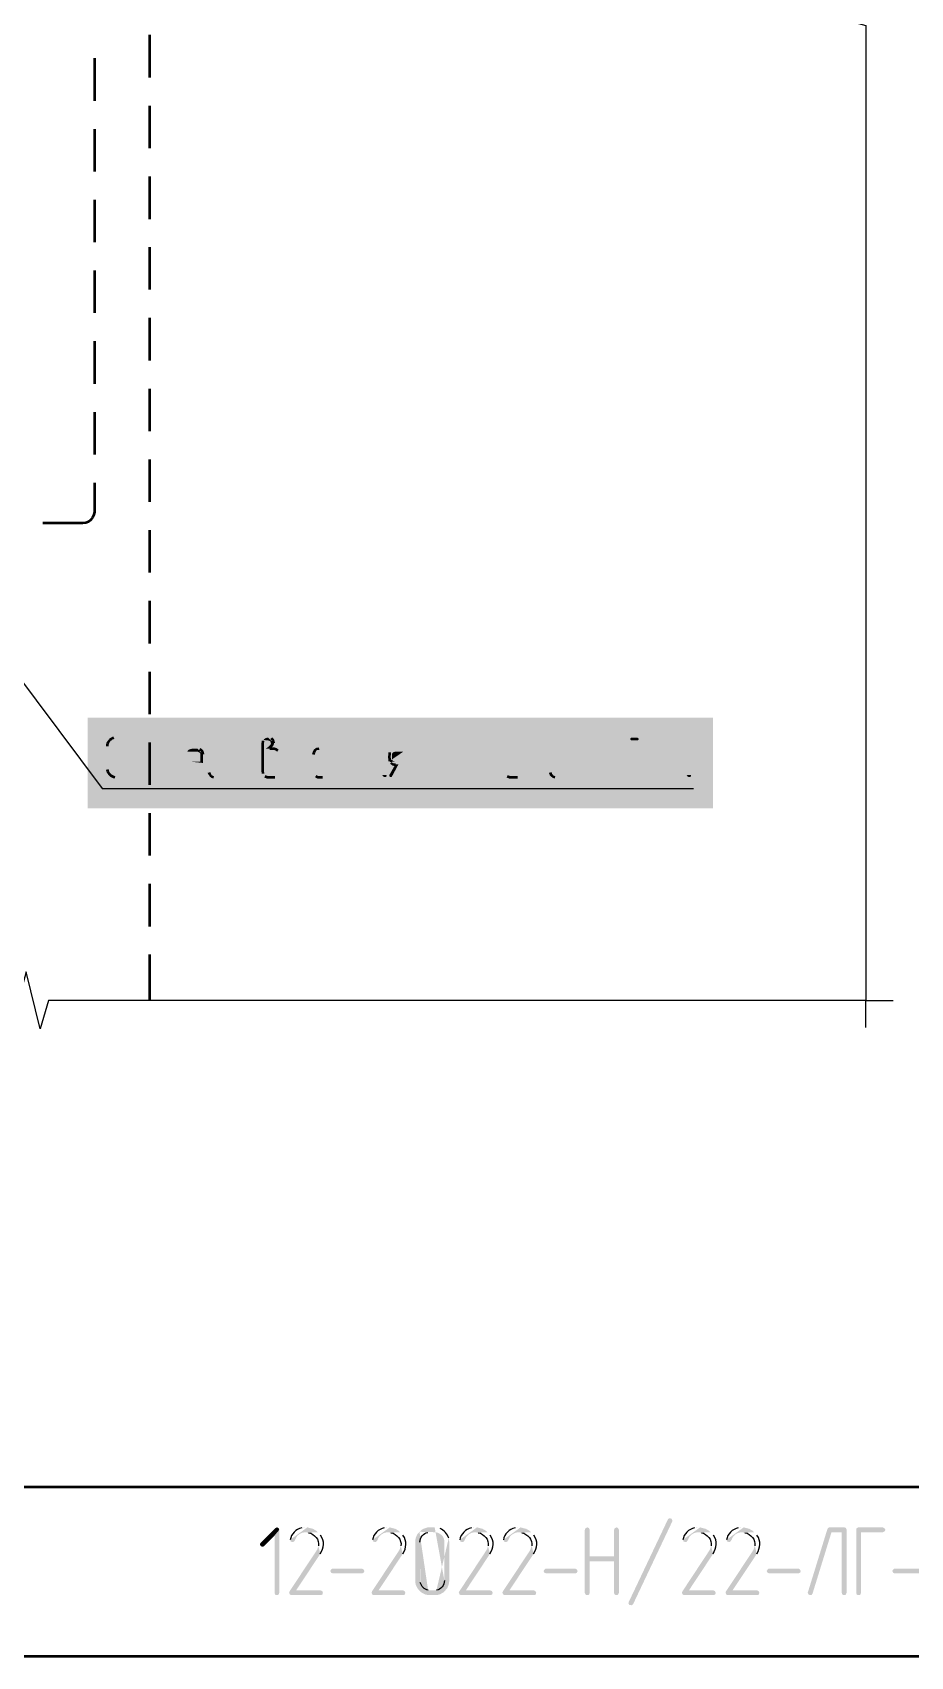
# Model space of a CAD drawing. Header units: millimetres. Extents: x -211 to 10565, y -2293 to 2244.
# Drawn here: x 4825.2 to 4902.7, y -25.8 to 117.7 of the extents above; entities that cross this region are included whole.
import ezdxf

# ---------------------------------------------------------------- set-up
doc = ezdxf.new("R2010")
doc.units = ezdxf.units.MM
doc.layers.add('PDF _Геометрия', color=7, linetype='Continuous')
doc.layers.add('PDF _Сплошная заливка', color=7, linetype='Continuous')

msp = doc.modelspace()

# ---------------------------------------------------------------- hatches: boundary and pattern name
at = {"layer": 'PDF _Сплошная заливка', "transparency": 33554559}
h = msp.add_hatch(color=256, dxfattribs=at)
h.paths.add_polyline_path([(4833.16, 55.4), (4832.55, 55.4), (4832.45, 55.38), (4832.36, 55.38)], flags=0)
h.paths.add_polyline_path([(4831.81, 54.64), (4831.81, 52.57)], flags=0)
h.paths.add_polyline_path([(4832.47, 51.91), (4833.19, 51.91), (4833.27, 51.95), (4833.29, 52.04), (4833.25, 52.12), (4833.16, 52.16), (4832.47, 52.16), (4832.36, 52.19), (4832.19, 52.31), (4832.15, 52.38), (4832.09, 52.46), (4832.06, 52.57), (4832.06, 54.75), (4832.09, 54.85), (4832.13, 54.94), (4832.19, 55), (4832.28, 55.06), (4832.36, 55.11), (4832.45, 55.15), (4833.19, 55.15), (4833.27, 55.19), (4833.29, 55.27), (4833.25, 55.36)], flags=0)
h = msp.add_hatch(color=256, dxfattribs=at)
h.paths.add_polyline_path([(4845.61, 55.19), (4845.54, 55.11)], flags=0)
h.paths.add_polyline_path([(4845.54, 52.23), (4845.61, 52.14), (4846.01, 52.16), (4845.92, 52.19), (4845.84, 52.23), (4845.78, 52.31), (4845.78, 54.01), (4845.84, 54.07), (4845.92, 54.13), (4846.01, 54.15), (4846.52, 54.15), (4846.94, 54.17), (4846.88, 54.26)], flags=0)
h.paths.add_polyline_path([(4846.18, 54.41), (4845.78, 54.41), (4845.78, 55), (4845.84, 55.08), (4845.92, 55.13), (4846.01, 55.15)], flags=0)
h = msp.add_hatch(color=256, dxfattribs=at)
h.paths.add_polyline_path([(4846.01, 55.4), (4845.95, 55.4), (4845.84, 55.36), (4845.76, 55.34), (4845.67, 55.27), (4845.65, 55.25), (4845.61, 55.19), (4846.01, 55.15), (4846.11, 55.13), (4846.2, 55.08), (4846.24, 55), (4846.26, 54.89), (4846.24, 54.81), (4846.2, 54.75), (4846.03, 54.58), (4845.78, 54.41), (4846.18, 54.41), (4846.28, 54.49), (4846.35, 54.53), (4846.39, 54.6), (4846.45, 54.66), (4846.5, 54.75), (4846.52, 54.81), (4846.52, 54.91)], flags=0)
h.paths.add_polyline_path([(4846.31, 55.32), (4846.22, 55.36), (4846.11, 55.38)], flags=0)
for points in [[(4868.27, 55.4), (4867.02, 55.4), (4866.94, 55.36), (4866.89, 55.3), (4866.92, 55.23), (4867.74, 54.41), (4867.4, 54.41), (4867.32, 54.39), (4867.21, 54.36), (4867.13, 54.32), (4867.06, 54.26), (4867, 54.17), (4866.92, 54.01), (4866.92, 52.31), (4866.94, 52.23), (4867, 52.14), (4867.4, 52.16), (4867.32, 52.19), (4867.23, 52.23), (4867.17, 52.31), (4867.17, 54.01), (4867.23, 54.07), (4867.32, 54.13), (4867.4, 54.15), (4867.91, 54.15), (4868.33, 54.17), (4868.27, 54.24), (4868.27, 54.26), (4868.25, 54.26), (4867.34, 55.15), (4868.29, 55.15), (4868.38, 55.19), (4868.4, 55.27), (4868.35, 55.36)], [(4878.62, 55.4), (4878.11, 55.4), (4878.02, 55.36), (4878, 55.27), (4878.02, 55.19), (4878.11, 55.15), (4878.62, 55.15), (4878.7, 55.19), (4878.74, 55.27), (4878.7, 55.36)], [(4833.95, 54.41), (4833.86, 54.36), (4833.82, 54.28), (4833.82, 52.31), (4833.84, 52.23), (4833.91, 52.14), (4834.31, 52.16), (4834.22, 52.19), (4834.14, 52.23), (4834.07, 52.31), (4834.07, 54.28), (4834.03, 54.36)], [(4835.17, 54.41), (4835.09, 54.36), (4835.07, 54.28), (4835.07, 52.16), (4834.31, 52.16), (4833.91, 52.14), (4833.97, 52.06), (4834.03, 51.99), (4834.12, 51.95), (4834.22, 51.91), (4835.07, 51.91), (4835.07, 51.42), (4835.05, 51.32), (4834.98, 51.23), (4834.92, 51.19), (4834.82, 51.17), (4834.05, 51.17), (4833.97, 51.13), (4833.95, 51.04), (4833.97, 50.96), (4834.07, 50.92), (4834.92, 50.92), (4835.09, 51), (4835.17, 51.06), (4835.22, 51.13), (4835.28, 51.21), (4835.3, 51.32), (4835.3, 54.28), (4835.26, 54.36)], [(4835.94, 54.41), (4835.85, 54.36), (4835.81, 54.28), (4835.81, 52.31), (4835.83, 52.23), (4835.89, 52.12), (4836.02, 51.99), (4836.19, 51.91), (4838.05, 51.91), (4838.05, 51.53), (4838.1, 51.44), (4838.18, 51.42), (4838.26, 51.44), (4838.31, 51.53), (4838.31, 52.06), (4838.26, 52.14), (4838.18, 52.16), (4836.3, 52.16), (4836.21, 52.19), (4836.13, 52.23), (4836.06, 52.31), (4836.06, 54.28), (4836.02, 54.36)], [(4836.93, 54.41), (4836.85, 54.36), (4836.8, 54.28), (4836.8, 52.16), (4836.3, 52.16), (4837.06, 52.16), (4837.06, 54.28), (4837.02, 54.36)], [(4837.93, 54.41), (4837.84, 54.36), (4837.8, 54.28), (4837.8, 52.16), (4837.06, 52.16), (4838.05, 52.16), (4838.05, 54.28), (4838.01, 54.36)], [(4838.88, 54.17), (4838.79, 54.01), (4838.79, 52.31), (4838.81, 52.21), (4838.88, 52.12), (4839.01, 51.99), (4839.09, 51.95), (4839.2, 51.91), (4840.17, 51.91), (4840.25, 51.95), (4840.27, 52.04), (4840.23, 52.12), (4840.15, 52.16), (4839.28, 52.16), (4839.2, 52.19), (4839.11, 52.23), (4839.05, 52.31), (4839.05, 53.03), (4840.19, 53.03), (4840.25, 53.07), (4840.27, 53.16), (4839.05, 53.29), (4839.05, 54.01), (4839.11, 54.07), (4839.2, 54.13), (4839.28, 54.15), (4839.79, 54.15)], [(4844.53, 54.41), (4842.9, 54.41), (4842.81, 54.36), (4842.79, 54.28), (4842.79, 52.04), (4842.84, 51.93), (4842.92, 51.91), (4843, 51.93), (4843, 51.95), (4843.05, 52.04), (4843.05, 54.15), (4844.53, 54.15), (4844.95, 54.17), (4844.89, 54.26), (4844.8, 54.32), (4844.72, 54.36), (4844.63, 54.39)], [(4844.04, 54.15), (4843.79, 54.15), (4843.79, 52.04), (4843.83, 51.93), (4843.91, 51.91), (4844, 51.93), (4844, 51.95), (4844.04, 52.04)], [(4844.95, 54.17), (4844.53, 54.15), (4844.63, 54.13), (4844.76, 54.01), (4844.78, 53.9), (4844.78, 52.04), (4844.82, 51.93), (4844.91, 51.91), (4844.99, 51.93), (4844.99, 51.95), (4845.04, 52.04), (4845.04, 53.9), (4845.01, 54.01), (4844.99, 54.09)], [(4847.64, 54.41), (4847.55, 54.36), (4847.51, 54.28), (4847.51, 52.31), (4847.53, 52.23), (4847.6, 52.14), (4848, 52.16), (4847.91, 52.19), (4847.83, 52.23), (4847.77, 52.31), (4847.77, 54.28), (4847.72, 54.36)], [(4848.87, 54.41), (4848.78, 54.36), (4848.76, 54.28), (4848.76, 52.16), (4848, 52.16), (4847.6, 52.14), (4847.66, 52.06), (4847.72, 51.99), (4847.81, 51.95), (4847.91, 51.91), (4848.76, 51.91), (4848.76, 51.42), (4848.74, 51.32), (4848.68, 51.23), (4848.61, 51.19), (4848.51, 51.17), (4847.74, 51.17), (4847.66, 51.13), (4847.64, 51.04), (4847.66, 50.96), (4847.77, 50.92), (4848.61, 50.92), (4848.78, 51), (4848.87, 51.06), (4848.91, 51.13), (4848.97, 51.21), (4848.99, 51.32), (4848.99, 54.28), (4848.95, 54.36)], [(4849.63, 54.41), (4849.54, 54.36), (4849.5, 54.28), (4849.5, 52.02), (4849.54, 51.93), (4849.63, 51.91), (4849.71, 51.93), (4849.71, 51.95), (4849.75, 52.04), (4849.75, 53.03), (4849.99, 53.03), (4849.75, 53.29), (4849.75, 54.28), (4849.71, 54.36)], [(4851.87, 54.41), (4851.79, 54.36), (4851.74, 54.28), (4851.74, 52.31), (4851.76, 52.23), (4851.83, 52.12), (4851.96, 51.99), (4852.12, 51.91), (4853.99, 51.91), (4853.99, 51.53), (4854.03, 51.44), (4854.11, 51.42), (4854.2, 51.44), (4854.24, 51.53), (4854.24, 52.06), (4854.2, 52.14), (4854.11, 52.16), (4852.23, 52.16), (4852.15, 52.19), (4852.06, 52.23), (4852, 52.31), (4852, 54.28), (4851.96, 54.36)], [(4852.87, 54.41), (4852.78, 54.36), (4852.74, 54.28), (4852.74, 52.16), (4852.23, 52.16), (4852.99, 52.16), (4852.99, 54.28), (4852.95, 54.36)], [(4853.86, 54.41), (4853.77, 54.36), (4853.73, 54.28), (4853.73, 52.16), (4852.99, 52.16), (4853.99, 52.16), (4853.99, 54.28), (4853.94, 54.36)], [(4854.81, 54.17), (4854.73, 54.01), (4854.73, 52.31), (4854.75, 52.23), (4854.81, 52.12), (4854.94, 51.99), (4855.02, 51.95), (4855.11, 51.91), (4855.74, 51.91), (4855.85, 51.93), (4855.93, 51.95), (4856.02, 52.02), (4856.08, 52.08), (4856.46, 52.1), (4856.38, 52.14), (4855.21, 52.16), (4855.13, 52.19), (4855.04, 52.23), (4854.98, 52.31), (4854.98, 54.01), (4855.04, 54.07), (4855.13, 54.13), (4855.21, 54.15), (4855.98, 54.15)], [(4856.08, 54.41), (4855.21, 54.41), (4855.11, 54.39), (4855.02, 54.36), (4854.94, 54.32), (4854.85, 54.24), (4854.81, 54.17), (4855.98, 54.15), (4855.98, 52.42), (4855.95, 52.31), (4855.89, 52.23), (4855.81, 52.19), (4855.72, 52.16), (4855.21, 52.16), (4856.38, 52.14), (4856.34, 52.19), (4856.25, 52.25), (4856.23, 52.31), (4856.21, 52.42), (4856.21, 54.3), (4856.19, 54.36)], [(4861.94, 54.41), (4860.31, 54.41), (4860.23, 54.36), (4860.21, 54.28), (4860.21, 52.04), (4860.25, 51.93), (4860.33, 51.91), (4860.42, 51.93), (4860.42, 51.95), (4860.46, 52.04), (4860.46, 54.15), (4861.94, 54.15), (4862.37, 54.17), (4862.3, 54.26), (4862.22, 54.32), (4862.13, 54.36), (4862.05, 54.39)], [(4861.46, 54.15), (4861.2, 54.15), (4861.2, 52.04), (4861.24, 51.93), (4861.33, 51.91), (4861.41, 51.93), (4861.41, 51.95), (4861.46, 52.04)], [(4862.37, 54.17), (4861.94, 54.15), (4862.05, 54.13), (4862.18, 54.01), (4862.2, 53.9), (4862.2, 52.04), (4862.24, 51.93), (4862.32, 51.91), (4862.41, 51.93), (4862.41, 51.95), (4862.45, 52.04), (4862.45, 53.9), (4862.43, 54.01), (4862.41, 54.09)], [(4863.93, 54.41), (4863.04, 54.41), (4862.96, 54.36), (4862.94, 54.28), (4862.94, 51.04), (4862.98, 50.96), (4863.06, 50.92), (4863.15, 50.96), (4863.19, 51.04), (4863.19, 51.91), (4864.04, 51.91), (4864.21, 51.99), (4864.29, 52.06), (4864.33, 52.12), (4863.19, 52.16), (4863.19, 54.15), (4863.93, 54.15), (4864.33, 54.17), (4864.27, 54.26), (4864.21, 54.32), (4864.12, 54.36), (4864.04, 54.39)], [(4864.33, 54.17), (4863.93, 54.15), (4864.02, 54.13), (4864.1, 54.07), (4864.16, 54.01), (4864.19, 53.9), (4864.19, 52.42), (4864.16, 52.31), (4864.1, 52.23), (4864.02, 52.19), (4863.93, 52.16), (4863.19, 52.16), (4864.33, 52.12), (4864.4, 52.21), (4864.42, 52.31), (4864.42, 54.01), (4864.4, 54.09)], [(4865.05, 54.41), (4864.97, 54.36), (4864.93, 54.28), (4864.93, 52.31), (4864.95, 52.23), (4865.01, 52.14), (4865.41, 52.16), (4865.33, 52.19), (4865.24, 52.23), (4865.18, 52.31), (4865.18, 54.28), (4865.14, 54.36)], [(4866.28, 54.41), (4866.2, 54.36), (4866.17, 54.28), (4866.17, 52.16), (4865.41, 52.16), (4865.01, 52.14), (4865.07, 52.06), (4865.14, 51.99), (4865.22, 51.95), (4865.33, 51.91), (4866.17, 51.91), (4866.17, 51.42), (4866.15, 51.32), (4866.09, 51.23), (4866.03, 51.19), (4865.92, 51.17), (4865.16, 51.17), (4865.07, 51.13), (4865.05, 51.04), (4865.07, 50.96), (4865.18, 50.92), (4866.03, 50.92), (4866.2, 51), (4866.28, 51.06), (4866.32, 51.13), (4866.39, 51.21), (4866.41, 51.32), (4866.41, 54.28), (4866.37, 54.36)], [(4869.01, 54.17), (4868.93, 54.01), (4868.93, 52.31), (4868.95, 52.23), (4869.01, 52.12), (4869.41, 52.16), (4869.33, 52.19), (4869.24, 52.23), (4869.18, 52.31), (4869.18, 54.01), (4869.24, 54.07), (4869.33, 54.13), (4869.41, 54.15), (4869.92, 54.15)], [(4869.92, 54.41), (4869.41, 54.41), (4869.31, 54.39), (4869.22, 54.36), (4869.14, 54.32), (4869.05, 54.24), (4869.01, 54.17), (4869.92, 54.15), (4870.01, 54.13), (4870.09, 54.07), (4870.15, 54.01), (4870.17, 53.9), (4870.17, 52.42), (4870.15, 52.31), (4870.09, 52.23), (4870.01, 52.19), (4869.92, 52.16), (4869.41, 52.16), (4869.01, 52.12), (4869.14, 51.99), (4869.31, 51.91), (4870.01, 51.91), (4870.11, 51.95), (4870.2, 51.99), (4870.28, 52.06), (4870.32, 52.12), (4870.39, 52.21), (4870.41, 52.31), (4870.41, 54.01), (4870.39, 54.09), (4870.34, 54.17), (4870.28, 54.26), (4870.2, 54.32), (4870.11, 54.36), (4870.03, 54.39)], [(4874.64, 54.41), (4873.01, 54.41), (4872.93, 54.36), (4872.9, 54.28), (4872.9, 52.04), (4872.95, 51.93), (4873.03, 51.91), (4873.12, 51.93), (4873.12, 51.95), (4873.16, 52.04), (4873.16, 54.15), (4874.64, 54.15), (4875.06, 54.17), (4875, 54.26), (4874.91, 54.32), (4874.83, 54.36), (4874.74, 54.39)], [(4874.15, 54.15), (4873.9, 54.15), (4873.9, 52.04), (4873.94, 51.93), (4874.03, 51.91), (4874.11, 51.93), (4874.11, 51.95), (4874.15, 52.04)], [(4875.06, 54.17), (4874.64, 54.15), (4874.74, 54.13), (4874.87, 54.01), (4874.89, 53.9), (4874.89, 52.04), (4874.94, 51.93), (4875.02, 51.91), (4875.1, 51.93), (4875.1, 51.95), (4875.15, 52.04), (4875.15, 53.9), (4875.13, 54.01), (4875.1, 54.09)], [(4875.72, 54.17), (4875.63, 54.01), (4875.63, 52.31), (4875.65, 52.23), (4875.72, 52.12), (4876.12, 52.16), (4876.04, 52.19), (4875.95, 52.23), (4875.89, 52.31), (4875.89, 54.01), (4875.95, 54.07), (4876.04, 54.13), (4876.12, 54.15), (4876.63, 54.15)], [(4876.63, 54.41), (4876.12, 54.41), (4876.01, 54.39), (4875.93, 54.36), (4875.85, 54.32), (4875.76, 54.24), (4875.72, 54.17), (4876.63, 54.15), (4876.71, 54.13), (4876.8, 54.07), (4876.86, 54.01), (4876.88, 53.9), (4876.88, 52.42), (4876.86, 52.31), (4876.8, 52.23), (4876.71, 52.19), (4876.63, 52.16), (4876.12, 52.16), (4875.72, 52.12), (4875.85, 51.99), (4875.93, 51.95), (4876.01, 51.91), (4876.71, 51.91), (4876.82, 51.95), (4876.9, 51.99), (4876.99, 52.06), (4877.03, 52.12), (4877.09, 52.21), (4877.11, 52.31), (4877.11, 54.01), (4877.09, 54.09), (4877.05, 54.17), (4876.99, 54.26), (4876.9, 54.32), (4876.82, 54.36), (4876.73, 54.39)], [(4877.75, 54.41), (4877.67, 54.36), (4877.62, 54.28), (4877.62, 52.31), (4877.64, 52.23), (4877.71, 52.14), (4878.11, 52.16), (4878.02, 52.19), (4877.94, 52.23), (4877.88, 52.31), (4877.88, 54.28), (4877.83, 54.36)], [(4878.98, 54.41), (4878.89, 54.36), (4878.87, 54.28), (4878.87, 52.16), (4878.11, 52.16), (4877.71, 52.14), (4877.77, 52.06), (4877.83, 51.99), (4877.92, 51.95), (4878.02, 51.91), (4879.02, 51.91), (4879.08, 51.95), (4879.1, 52.04), (4879.1, 54.28), (4879.06, 54.36)], [(4879.74, 54.41), (4879.65, 54.36), (4879.61, 54.28), (4879.61, 52.02), (4879.65, 51.93), (4879.74, 51.91), (4879.82, 51.93), (4879.82, 51.95), (4879.87, 52.04), (4879.87, 52.84), (4880.12, 53.14), (4879.87, 53.22), (4879.87, 54.28), (4879.82, 54.36)], [(4880.99, 54.41), (4880.97, 54.41), (4880.88, 54.36), (4879.87, 53.22), (4880.12, 53.14), (4880.88, 51.97), (4880.92, 51.93), (4880.97, 51.91), (4881.07, 51.95), (4881.09, 52.04), (4881.09, 52.1), (4880.31, 53.35), (4881.07, 54.2), (4881.11, 54.28), (4881.07, 54.36)], [(4881.69, 54.17), (4881.6, 54.01), (4881.6, 52.31), (4881.62, 52.23), (4881.69, 52.12), (4881.81, 51.99), (4881.98, 51.91), (4882.62, 51.91), (4882.72, 51.93), (4882.81, 51.95), (4882.89, 52.02), (4882.96, 52.08), (4883.34, 52.1), (4883.25, 52.14), (4882.09, 52.16), (4882, 52.19), (4881.92, 52.23), (4881.85, 52.31), (4881.85, 54.01), (4881.92, 54.07), (4882, 54.13), (4882.09, 54.15), (4882.85, 54.15)], [(4882.96, 54.41), (4882.09, 54.41), (4881.98, 54.39), (4881.9, 54.36), (4881.81, 54.32), (4881.73, 54.24), (4881.69, 54.17), (4882.85, 54.15), (4882.85, 52.42), (4882.83, 52.31), (4882.76, 52.23), (4882.68, 52.19), (4882.6, 52.16), (4882.09, 52.16), (4883.25, 52.14), (4883.21, 52.19), (4883.12, 52.25), (4883.1, 52.31), (4883.08, 52.42), (4883.08, 54.3), (4883.06, 54.36)], [(4856.46, 52.1), (4856.08, 52.08), (4856.19, 51.97), (4856.31, 51.91), (4856.36, 51.91), (4856.44, 51.93), (4856.48, 52.04)], [(4857.25, 53.03), (4856.72, 52.1), (4856.72, 52.04), (4856.74, 51.95), (4856.84, 51.91), (4856.91, 51.93), (4856.95, 51.97), (4857.52, 53.03), (4857.94, 53.03)], [(4883.34, 52.1), (4882.96, 52.08), (4883.06, 51.97), (4883.19, 51.91), (4883.23, 51.91), (4883.31, 51.93), (4883.36, 52.04)], [(4881.69, -13.86), (4878.26, -21.11), (4878.17, -21.22), (4878.07, -21.24), (4877.9, -21.2), (4877.83, -21.05), (4877.86, -20.95), (4881.3, -13.69), (4881.35, -13.6), (4881.47, -13.56), (4881.64, -13.6), (4881.71, -13.75)], [(4846.79, -14.36), (4846.64, -14.43), (4845.35, -15.72), (4845.29, -15.87), (4845.35, -16.01), (4845.52, -16.08), (4845.67, -16.01), (4846.58, -15.08), (4847, -14.58), (4846.94, -14.43)], [(4847, -14.58), (4846.58, -15.08), (4846.58, -20.16), (4846.64, -20.31), (4846.79, -20.35), (4846.94, -20.31), (4846.94, -20.29), (4847, -20.14)], [(4874.19, -14.36), (4874.05, -14.43), (4873.98, -14.58), (4873.98, -20.16), (4874.05, -20.31), (4874.19, -20.35), (4874.36, -20.31), (4874.36, -20.29), (4874.41, -20.14), (4874.41, -17.37), (4876.56, -17.37), (4874.41, -16.92), (4874.41, -14.58), (4874.34, -14.43)], [(4876.78, -14.36), (4876.63, -14.43), (4876.56, -14.58), (4876.56, -16.92), (4874.41, -16.92), (4876.56, -17.37), (4876.56, -20.16), (4876.63, -20.31), (4876.78, -20.35), (4876.92, -20.31), (4876.92, -20.29), (4876.99, -20.14), (4876.99, -14.58), (4876.92, -14.43)], [(4896.88, -14.36), (4895.59, -14.36), (4895.48, -14.39), (4895.4, -14.51), (4893.68, -20.08), (4893.66, -20.14), (4893.73, -20.29), (4893.9, -20.35), (4894, -20.33), (4894.09, -20.2), (4895.76, -14.79), (4896.67, -14.79), (4897.09, -14.58), (4897.09, -14.53), (4897.03, -14.41)], [(4897.09, -14.58), (4896.67, -14.79), (4896.67, -20.16), (4896.73, -20.31), (4896.88, -20.35), (4897.03, -20.31), (4897.03, -20.29), (4897.09, -20.14)], [(4900.29, -14.36), (4898.13, -14.36), (4897.98, -14.43), (4897.94, -14.58), (4897.94, -20.16), (4898, -20.31), (4898.15, -20.35), (4898.32, -20.31), (4898.32, -20.29), (4898.36, -20.14), (4898.36, -14.79), (4900.31, -14.79), (4900.45, -14.72), (4900.52, -14.58), (4900.43, -14.43)], [(4854.3, -18.43), (4851.72, -18.43), (4851.57, -18.36), (4851.51, -18.22), (4851.57, -18.09), (4851.7, -18), (4854.3, -18), (4854.43, -18.07), (4854.52, -18.22), (4854.45, -18.36)], [(4873.14, -18.43), (4870.56, -18.43), (4870.41, -18.36), (4870.34, -18.22), (4870.41, -18.09), (4870.53, -18), (4873.14, -18), (4873.26, -18.07), (4873.35, -18.22), (4873.28, -18.36)], [(4892.84, -18.43), (4890.26, -18.43), (4890.11, -18.36), (4890.04, -18.22), (4890.11, -18.09), (4890.23, -18), (4892.84, -18), (4892.96, -18.07), (4893.05, -18.22), (4892.99, -18.36)], [(4903.93, -18.43), (4901.34, -18.43), (4901.2, -18.36), (4901.13, -18.22), (4901.2, -18.09), (4901.32, -18), (4903.93, -18), (4904.05, -18.07), (4904.14, -18.22), (4904.07, -18.36)]]:
    msp.add_hatch(color=256, dxfattribs=at).paths.add_polyline_path(points)
h = msp.add_hatch(color=256, dxfattribs=at)
h.paths.add_polyline_path([(4839.79, 54.41), (4839.28, 54.41), (4839.17, 54.39), (4839.09, 54.36), (4839.01, 54.32), (4838.92, 54.24), (4838.88, 54.17), (4839.79, 54.15), (4839.87, 54.13), (4839.96, 54.07), (4840.02, 54.01), (4840.04, 53.9), (4840.04, 53.29), (4839.05, 53.29), (4840.27, 53.16), (4840.27, 53.9)], flags=0)
h.paths.add_polyline_path([(4839.98, 54.36), (4839.89, 54.39)], flags=0)
h = msp.add_hatch(color=256, dxfattribs=at)
h.paths.add_polyline_path([(4842.14, 54.41), (4841.27, 54.41), (4841.16, 54.39), (4841.08, 54.36), (4840.99, 54.32), (4840.91, 54.24), (4840.87, 54.17), (4840.78, 54.01), (4840.78, 52.31)], flags=0)
h.paths.add_polyline_path([(4841.18, 51.91), (4842.16, 51.91), (4842.24, 51.95), (4842.26, 52.04), (4842.22, 52.12), (4842.14, 52.16), (4841.27, 52.16), (4841.18, 52.19), (4841.1, 52.23), (4841.04, 52.31), (4841.04, 54.01), (4841.1, 54.07), (4841.18, 54.13), (4841.27, 54.15), (4842.16, 54.15), (4842.24, 54.2), (4842.26, 54.28), (4842.22, 54.36)], flags=0)
h = msp.add_hatch(color=256, dxfattribs=at)
h.paths.add_polyline_path([(4846.94, 54.17), (4846.52, 54.15), (4846.6, 54.13), (4846.69, 54.07), (4846.75, 54.01), (4846.77, 53.9), (4846.77, 52.42), (4846.75, 52.31), (4846.69, 52.23), (4846.6, 52.19), (4846.52, 52.16), (4846.01, 52.16), (4845.61, 52.14), (4845.67, 52.06), (4845.73, 51.99)], flags=0)
h.paths.add_polyline_path([(4846.62, 51.91), (4846.79, 51.99), (4846.88, 52.06), (4846.92, 52.12), (4846.98, 52.21), (4847, 52.31), (4847, 54.01), (4846.98, 54.09)], flags=0)
h = msp.add_hatch(color=256, dxfattribs=at)
h.paths.add_polyline_path([(4850.75, 54.41), (4850.5, 54.41)], flags=0)
h.paths.add_polyline_path([(4849.99, 53.9), (4849.99, 53.29), (4849.75, 53.29), (4849.99, 53.03), (4849.99, 52.42), (4850.01, 52.31), (4850.03, 52.23), (4850.07, 52.12), (4850.5, 52.16), (4850.39, 52.19), (4850.3, 52.23), (4850.26, 52.31), (4850.24, 52.42), (4850.24, 53.9), (4850.26, 54.01), (4850.3, 54.07), (4850.39, 54.13), (4850.5, 54.15), (4850.75, 54.15), (4851.15, 54.17), (4851.09, 54.26), (4851.02, 54.32), (4850.94, 54.36), (4850.83, 54.39)], flags=0)
h = msp.add_hatch(color=256, dxfattribs=at)
h.paths.add_polyline_path([(4851.15, 54.17), (4850.75, 54.15), (4850.83, 54.13), (4850.92, 54.07), (4850.98, 54.01), (4850.98, 52.31), (4850.92, 52.23), (4850.83, 52.19), (4850.75, 52.16), (4850.5, 52.16), (4850.07, 52.12), (4850.14, 52.06), (4850.22, 51.99)], flags=0)
h.paths.add_polyline_path([(4850.83, 51.91), (4850.94, 51.95), (4851.02, 51.99), (4851.15, 52.12), (4851.19, 52.21), (4851.24, 52.31), (4851.24, 54.01), (4851.19, 54.09)], flags=0)
h = msp.add_hatch(color=256, dxfattribs=at)
h.paths.add_polyline_path([(4856.8, 54.17), (4856.74, 54.09)], flags=0)
h.paths.add_polyline_path([(4856.74, 53.33), (4856.78, 53.24), (4857.2, 53.29), (4857.12, 53.31), (4857.03, 53.35), (4856.97, 53.43), (4856.95, 53.52), (4856.95, 53.9), (4856.97, 54.01), (4857.03, 54.07), (4857.12, 54.13), (4857.2, 54.15), (4857.94, 54.15)], flags=0)
h = msp.add_hatch(color=256, dxfattribs=at)
h.paths.add_polyline_path([(4858.07, 54.41), (4857.2, 54.41), (4857.1, 54.39), (4857.01, 54.36), (4856.93, 54.32), (4856.84, 54.24), (4856.8, 54.17), (4857.94, 54.15), (4857.94, 53.29), (4857.2, 53.29), (4856.78, 53.24), (4856.84, 53.18)], flags=0)
h.paths.add_polyline_path([(4857.25, 53.03), (4857.94, 53.03), (4857.94, 52.02), (4857.99, 51.93), (4858.07, 51.91), (4858.18, 51.93), (4858.18, 51.95), (4858.2, 52.04), (4858.2, 54.3), (4858.16, 54.36)], flags=0)
h = msp.add_hatch(color=256, dxfattribs=at)
h.paths.add_polyline_path([(4868.33, 54.17), (4867.91, 54.15), (4867.99, 54.13), (4868.08, 54.07), (4868.14, 54.01), (4868.16, 53.9), (4868.16, 52.42), (4868.14, 52.31), (4868.08, 52.23), (4867.99, 52.19), (4867.91, 52.16), (4867.4, 52.16), (4867, 52.14), (4867.06, 52.06), (4867.13, 51.99)], flags=0)
h.paths.add_polyline_path([(4868.02, 51.91), (4868.19, 51.99), (4868.27, 52.06), (4868.31, 52.12), (4868.38, 52.21), (4868.4, 52.31), (4868.4, 53.98), (4868.38, 54.09)], flags=0)
h = msp.add_hatch(color=256, dxfattribs=at)
h.paths.add_polyline_path([(4872.27, 54.41), (4871.4, 54.41), (4871.3, 54.39), (4871.21, 54.36), (4871.13, 54.32), (4871.04, 54.24), (4871, 54.17), (4870.91, 54.01), (4870.91, 52.31)], flags=0)
h.paths.add_polyline_path([(4871.32, 51.91), (4872.29, 51.91), (4872.38, 51.95), (4872.4, 52.04), (4872.35, 52.12), (4872.27, 52.16), (4871.4, 52.16), (4871.32, 52.19), (4871.23, 52.23), (4871.17, 52.31), (4871.17, 54.01), (4871.23, 54.07), (4871.32, 54.13), (4871.4, 54.15), (4872.29, 54.15), (4872.38, 54.2), (4872.4, 54.28), (4872.35, 54.36)], flags=0)
h = msp.add_hatch(color=256, dxfattribs=at)
h.paths.add_polyline_path([(4850.39, -14.79), (4849.33, -14.81), (4849.42, -14.81), (4849.59, -14.83)], flags=0)
h.paths.add_polyline_path([(4850.45, -15.99), (4850.41, -16.14), (4850.35, -16.31), (4850.26, -16.46), (4847.91, -20.01), (4847.87, -20.12), (4847.93, -20.29), (4848.08, -20.35), (4850.66, -20.35), (4850.81, -20.29), (4850.85, -20.14), (4850.79, -19.99), (4850.64, -19.93), (4848.48, -19.93), (4850.62, -16.71)], flags=0)
h.paths.add_polyline_path([(4850.64, -15.04), (4850.54, -14.91)], flags=0)
h = msp.add_hatch(color=256, dxfattribs=at)
h.paths.add_polyline_path([(4849.31, -14.36), (4849.16, -14.36), (4848.99, -14.41)], flags=0)
h.paths.add_polyline_path([(4847.96, -15.46), (4848.02, -15.61), (4848.17, -15.66), (4848.29, -15.63), (4848.36, -15.53), (4848.38, -15.51), (4848.46, -15.32), (4848.55, -15.17), (4848.65, -15.06), (4848.78, -14.96), (4848.99, -14.85), (4849.16, -14.81), (4849.33, -14.81), (4850.39, -14.79), (4850.26, -14.66), (4849.97, -14.49), (4849.8, -14.45), (4849.65, -14.41), (4849.48, -14.36)], flags=0)
h = msp.add_hatch(color=256, dxfattribs=at)
h.paths.add_polyline_path([(4857.67, -14.79), (4856.61, -14.81), (4856.7, -14.81), (4856.86, -14.83)], flags=0)
h.paths.add_polyline_path([(4857.73, -15.99), (4857.69, -16.14), (4857.63, -16.31), (4857.54, -16.46), (4855.19, -20.01), (4855.15, -20.12), (4855.21, -20.29), (4855.36, -20.35), (4857.94, -20.35), (4858.09, -20.29), (4858.13, -20.14), (4858.07, -19.99), (4857.92, -19.93), (4855.76, -19.93), (4857.9, -16.71)], flags=0)
h.paths.add_polyline_path([(4857.92, -15.04), (4857.82, -14.91)], flags=0)
h = msp.add_hatch(color=256, dxfattribs=at)
h.paths.add_polyline_path([(4856.59, -14.36), (4856.44, -14.36), (4856.27, -14.41)], flags=0)
h.paths.add_polyline_path([(4855.24, -15.46), (4855.3, -15.61), (4855.45, -15.66), (4855.57, -15.63), (4855.64, -15.53), (4855.66, -15.51), (4855.74, -15.32), (4855.83, -15.17), (4855.93, -15.06), (4856.06, -14.96), (4856.1, -14.94), (4856.27, -14.85), (4856.44, -14.81), (4856.61, -14.81), (4857.67, -14.79), (4857.54, -14.66), (4857.25, -14.49), (4857.08, -14.45), (4856.93, -14.41), (4856.76, -14.36)], flags=0)
h = msp.add_hatch(color=256, dxfattribs=at)
h.paths.add_polyline_path([(4859.38, -14.75), (4859.17, -15), (4859.11, -15.15), (4859.04, -15.32), (4859, -15.66), (4859, -19.08), (4859.04, -19.42), (4859.11, -19.57), (4859.19, -19.72), (4859.28, -19.84), (4859.51, -20.08), (4859.66, -20.18), (4859.81, -20.25), (4859.95, -20.31), (4860.12, -20.33), (4860.29, -20.35), (4860.88, -20.35), (4861.05, -20.31), (4861.2, -20.27), (4861.5, -20.1), (4861.63, -19.97), (4860.29, -19.93), (4860.14, -19.91)], flags=0)
h.paths.add_polyline_path([(4859.45, -19.23), (4859.42, -19.06), (4859.42, -15.66)], flags=0)
h.paths.add_polyline_path([(4860.12, -14.81), (4860.29, -14.79), (4860.72, -14.79)], flags=0)
h = msp.add_hatch(color=256, dxfattribs=at)
h.paths.add_polyline_path([(4860.72, -14.36), (4860.12, -14.36), (4859.95, -14.41), (4859.78, -14.47), (4859.64, -14.53), (4859.38, -14.75), (4860.72, -14.79), (4860.88, -14.81), (4861.05, -14.85), (4861.18, -14.94), (4861.33, -15.04), (4861.44, -15.17), (4861.52, -15.32), (4861.56, -15.49), (4861.58, -15.66), (4861.58, -19.06)], flags=0)
h.paths.add_polyline_path([(4860.88, -19.91), (4860.72, -19.93), (4860.29, -19.93), (4861.63, -19.97), (4861.84, -19.72), (4861.9, -19.57), (4861.96, -19.4), (4861.99, -19.25), (4862.01, -19.06), (4862.01, -15.66), (4861.96, -15.32)], flags=0)
h.paths.add_polyline_path([(4861.22, -14.47), (4861.05, -14.41), (4860.88, -14.36)], flags=0)
h = msp.add_hatch(color=256, dxfattribs=at)
h.paths.add_polyline_path([(4865.37, -14.79), (4864.31, -14.81), (4864.4, -14.81), (4864.57, -14.83)], flags=0)
h.paths.add_polyline_path([(4865.43, -15.99), (4865.39, -16.14), (4865.33, -16.31), (4865.24, -16.46), (4862.9, -20.01), (4862.85, -20.12), (4862.92, -20.29), (4863.06, -20.35), (4865.65, -20.35), (4865.79, -20.29), (4865.84, -20.14), (4865.77, -19.99), (4865.62, -19.93), (4863.47, -19.93), (4865.6, -16.71)], flags=0)
h.paths.add_polyline_path([(4865.62, -15.04), (4865.52, -14.91)], flags=0)
h = msp.add_hatch(color=256, dxfattribs=at)
h.paths.add_polyline_path([(4864.29, -14.36), (4864.14, -14.36), (4863.97, -14.41)], flags=0)
h.paths.add_polyline_path([(4862.94, -15.46), (4863, -15.61), (4863.15, -15.66), (4863.28, -15.63), (4863.34, -15.53), (4863.36, -15.51), (4863.45, -15.32), (4863.53, -15.17), (4863.64, -15.06), (4863.76, -14.96), (4863.97, -14.85), (4864.14, -14.81), (4864.31, -14.81), (4865.37, -14.79), (4865.24, -14.66), (4864.95, -14.49), (4864.78, -14.45), (4864.63, -14.41), (4864.46, -14.36)], flags=0)
h = msp.add_hatch(color=256, dxfattribs=at)
h.paths.add_polyline_path([(4869.22, -14.79), (4868.16, -14.81), (4868.25, -14.81), (4868.42, -14.83)], flags=0)
h.paths.add_polyline_path([(4869.29, -15.99), (4869.24, -16.14), (4869.18, -16.31), (4869.1, -16.46), (4866.75, -20.01), (4866.7, -20.12), (4866.77, -20.29), (4866.92, -20.35), (4869.5, -20.35), (4869.65, -20.29), (4869.69, -20.14), (4869.62, -19.99), (4869.48, -19.93), (4867.32, -19.93), (4869.45, -16.71)], flags=0)
h.paths.add_polyline_path([(4869.48, -15.04), (4869.37, -14.91)], flags=0)
h = msp.add_hatch(color=256, dxfattribs=at)
h.paths.add_polyline_path([(4868.14, -14.36), (4867.99, -14.36), (4867.83, -14.41)], flags=0)
h.paths.add_polyline_path([(4866.79, -15.46), (4866.85, -15.61), (4867, -15.66), (4867.13, -15.63), (4867.19, -15.53), (4867.21, -15.51), (4867.3, -15.32), (4867.38, -15.17), (4867.49, -15.06), (4867.61, -14.96), (4867.83, -14.85), (4867.99, -14.81), (4868.16, -14.81), (4869.22, -14.79), (4869.1, -14.66), (4868.8, -14.49), (4868.63, -14.45), (4868.48, -14.41), (4868.31, -14.36)], flags=0)
h = msp.add_hatch(color=256, dxfattribs=at)
h.paths.add_polyline_path([(4885.07, -14.79), (4884.01, -14.81), (4884.1, -14.81), (4884.27, -14.83)], flags=0)
h.paths.add_polyline_path([(4885.13, -15.99), (4885.09, -16.14), (4885.03, -16.31), (4884.94, -16.46), (4882.6, -20.01), (4882.55, -20.12), (4882.62, -20.29), (4882.76, -20.35), (4885.35, -20.35), (4885.49, -20.29), (4885.54, -20.14), (4885.47, -19.99), (4885.33, -19.93), (4883.17, -19.93), (4885.3, -16.71)], flags=0)
h.paths.add_polyline_path([(4885.33, -15.04), (4885.22, -14.91)], flags=0)
h = msp.add_hatch(color=256, dxfattribs=at)
h.paths.add_polyline_path([(4883.99, -14.36), (4883.84, -14.36), (4883.67, -14.41)], flags=0)
h.paths.add_polyline_path([(4882.64, -15.46), (4882.7, -15.61), (4882.85, -15.66), (4882.98, -15.63), (4883.04, -15.53), (4883.06, -15.51), (4883.15, -15.32), (4883.23, -15.17), (4883.34, -15.06), (4883.46, -14.96), (4883.67, -14.85), (4883.84, -14.81), (4884.01, -14.81), (4885.07, -14.79), (4884.94, -14.66), (4884.65, -14.49), (4884.48, -14.45), (4884.33, -14.41), (4884.16, -14.36)], flags=0)
h = msp.add_hatch(color=256, dxfattribs=at)
h.paths.add_polyline_path([(4888.92, -14.79), (4887.86, -14.81), (4887.95, -14.81), (4888.12, -14.83)], flags=0)
h.paths.add_polyline_path([(4888.99, -15.99), (4888.94, -16.14), (4888.88, -16.31), (4888.8, -16.46), (4886.45, -20.01), (4886.4, -20.12), (4886.47, -20.29), (4886.62, -20.35), (4889.2, -20.35), (4889.35, -20.29), (4889.39, -20.14), (4889.32, -19.99), (4889.18, -19.93), (4887.02, -19.93), (4889.16, -16.71)], flags=0)
h.paths.add_polyline_path([(4889.18, -15.04), (4889.07, -14.91)], flags=0)
h = msp.add_hatch(color=256, dxfattribs=at)
h.paths.add_polyline_path([(4887.84, -14.36), (4887.7, -14.36), (4887.53, -14.41)], flags=0)
h.paths.add_polyline_path([(4886.49, -15.46), (4886.55, -15.61), (4886.7, -15.66), (4886.83, -15.63), (4886.89, -15.53), (4886.91, -15.51), (4887, -15.32), (4887.08, -15.17), (4887.19, -15.06), (4887.31, -14.96), (4887.53, -14.85), (4887.7, -14.81), (4887.86, -14.81), (4888.92, -14.79), (4888.8, -14.66), (4888.5, -14.49), (4888.33, -14.45), (4888.18, -14.41), (4888.01, -14.36)], flags=0)

# ---------------------------------------------------------------- linework, layer by layer
at = {"layer": 'PDF _Геометрия', "lineweight": 50}
msp.add_lwpolyline([(4549.19, -25.77), (4549.19, 261.14), (4944.26, 261.14), (4944.26, -25.77)], close=True, dxfattribs=at)
at = {"layer": 'PDF _Геометрия', "lineweight": 25}
for points in [[(4826.61, 207.02), (4898.78, 207.02), (4898.78, 120.96), (4901.28, 120.22), (4896.29, 118.99), (4898.78, 118.31), (4898.78, 32.19), (4826.61, 32.19), (4825.89, 29.69), (4824.66, 34.71), (4823.98, 32.19), (4751.76, 32.19), (4751.76, 118.31), (4749.24, 118.99), (4754.26, 120.22), (4751.76, 120.96), (4751.76, 207.02), (4823.98, 207.02)], [(4813.95, 74.19), (4831.37, 50.92), (4883.57, 50.92)], [(4898.78, 29.78), (4898.78, 32.19), (4901.22, 32.19)]]:
    msp.add_lwpolyline(points, dxfattribs=at)
at = {"layer": 'PDF _Геометрия', "color": 1, "lineweight": 50}
for points in [[(4835.53, 117.47), (4835.53, 113.72)], [(4830.67, 115.41), (4830.67, 111.65)], [(4835.53, 111.2), (4835.53, 107.46)], [(4830.67, 109.15), (4830.67, 105.4)], [(4835.53, 104.96), (4835.53, 101.21)], [(4830.67, 102.91), (4830.67, 99.16)], [(4835.53, 98.72), (4835.53, 94.97)], [(4830.67, 96.66), (4830.67, 92.92)], [(4835.53, 92.47), (4835.53, 88.71)], [(4830.67, 90.42), (4830.67, 86.66)], [(4835.53, 86.21), (4835.53, 82.47)], [(4830.67, 84.16), (4830.67, 80.41)], [(4835.53, 79.97), (4835.53, 76.22)], [(4830.67, 77.92), (4830.67, 75.33), (4830.63, 75.08), (4830.52, 74.83), (4830.37, 74.64), (4830.16, 74.47), (4829.93, 74.36), (4829.65, 74.34), (4826.12, 74.34)], [(4835.53, 73.73), (4835.53, 69.98)], [(4835.53, 67.48), (4835.53, 63.72)], [(4835.53, 61.22), (4835.53, 57.48)], [(4835.53, 54.98), (4835.53, 51.23)], [(4835.53, 48.74), (4835.53, 44.99)], [(4835.53, 42.47), (4835.53, 38.73)], [(4835.53, 36.23), (4835.53, 32.19)]]:
    msp.add_lwpolyline(points, dxfattribs=at)
at = {"layer": 'PDF _Геометрия', "lineweight": 50}
msp.add_lwpolyline([(4944.26, -25.77), (4759.31, -25.77), (4759.31, -10.77), (4944.26, -10.77), (4944.26, -25.77), (4944.26, -10.77)], dxfattribs=at)
at = {"layer": 'PDF _Геометрия', "color": 1, "lineweight": 50}
for points in [[(4832.36, 55.38), (4832.06, 55.28), (4831.78, 54.98), (4831.81, 54.64)], [(4845.54, 55.11), (4845.51, 54.45), (4845.49, 52.74), (4845.54, 52.23)], [(4846.52, 54.91), (4846.46, 55.19), (4846.51, 55.11), (4846.31, 55.32)], [(4840.27, 53.9), (4840.3, 54.1), (4840.17, 54.3), (4839.98, 54.36)], [(4846.88, 54.26), (4846.69, 54.43), (4846.41, 54.42), (4846.18, 54.41)], [(4850.5, 54.41), (4850.21, 54.4), (4850.01, 54.18), (4849.99, 53.9)], [(4856.74, 54.09), (4856.7, 53.93), (4856.7, 53.5), (4856.74, 53.33)], [(4856.84, 53.18), (4856.98, 53.08), (4857.07, 53.01), (4857.25, 53.03)], [(4831.81, 52.57), (4831.84, 52.23), (4832.15, 51.97), (4832.47, 51.91)], [(4840.78, 52.31), (4840.79, 52.12), (4841.02, 51.96), (4841.18, 51.91)], [(4845.73, 51.99), (4845.96, 51.84), (4846.35, 51.92), (4846.62, 51.91)], [(4850.22, 51.99), (4850.46, 51.85), (4850.49, 51.93), (4850.83, 51.91)], [(4867.13, 51.99), (4867.36, 51.84), (4867.75, 51.92), (4868.02, 51.91)], [(4870.91, 52.31), (4870.92, 52.12), (4871.15, 51.96), (4871.32, 51.91)]]:
    msp.add_open_spline(points, degree=3, dxfattribs=at)
at = {"layer": 'PDF _Геометрия', "lineweight": 25}
for points in [[(4848.99, -14.41), (4848.47, -14.5), (4848.04, -14.95), (4847.96, -15.46)], [(4849.59, -14.83), (4850.09, -14.93), (4850.57, -15.46), (4850.45, -15.99)], [(4850.62, -16.71), (4850.96, -16.16), (4851.03, -15.6), (4850.64, -15.04)], [(4856.27, -14.41), (4855.75, -14.5), (4855.32, -14.95), (4855.24, -15.46)], [(4856.86, -14.83), (4857.37, -14.93), (4857.85, -15.46), (4857.73, -15.99)], [(4857.9, -16.71), (4858.24, -16.16), (4858.31, -15.6), (4857.92, -15.04)], [(4859.42, -15.66), (4859.42, -15.25), (4859.72, -14.87), (4860.12, -14.81)], [(4861.96, -15.32), (4861.9, -14.99), (4861.52, -14.57), (4861.22, -14.47)], [(4863.97, -14.41), (4863.45, -14.5), (4863.02, -14.95), (4862.94, -15.46)], [(4864.57, -14.83), (4865.07, -14.93), (4865.55, -15.46), (4865.43, -15.99)], [(4865.6, -16.71), (4865.94, -16.16), (4866.01, -15.6), (4865.62, -15.04)], [(4867.83, -14.41), (4867.3, -14.5), (4866.87, -14.95), (4866.79, -15.46)], [(4868.42, -14.83), (4868.92, -14.93), (4869.4, -15.46), (4869.29, -15.99)], [(4869.45, -16.71), (4869.79, -16.16), (4869.86, -15.6), (4869.48, -15.04)], [(4883.67, -14.41), (4883.15, -14.5), (4882.72, -14.95), (4882.64, -15.46)], [(4884.27, -14.83), (4884.77, -14.93), (4885.25, -15.46), (4885.13, -15.99)], [(4885.3, -16.71), (4885.64, -16.16), (4885.71, -15.6), (4885.33, -15.04)], [(4887.53, -14.41), (4887, -14.5), (4886.57, -14.95), (4886.49, -15.46)], [(4888.12, -14.83), (4888.62, -14.93), (4889.1, -15.46), (4888.99, -15.99)], [(4889.16, -16.71), (4889.49, -16.16), (4889.56, -15.6), (4889.18, -15.04)], [(4860.14, -19.91), (4859.81, -19.87), (4859.53, -19.55), (4859.45, -19.23)], [(4861.58, -19.06), (4861.6, -19.45), (4861.27, -19.86), (4860.88, -19.91)]]:
    msp.add_open_spline(points, degree=3, dxfattribs=at)
at = {"layer": 'PDF _Сплошная заливка', "color": 7, "lineweight": 50, "true_color": 0xffffff, "transparency": 33554559}
for points in [[(4830.08, 57.16), (4830.08, 49.16), (4885.3, 57.16)], [(4830.08, 49.16), (4885.3, 57.16), (4885.3, 49.16)]]:
    msp.add_solid(points, dxfattribs=at)

doc.saveas('drawing.dxf')
